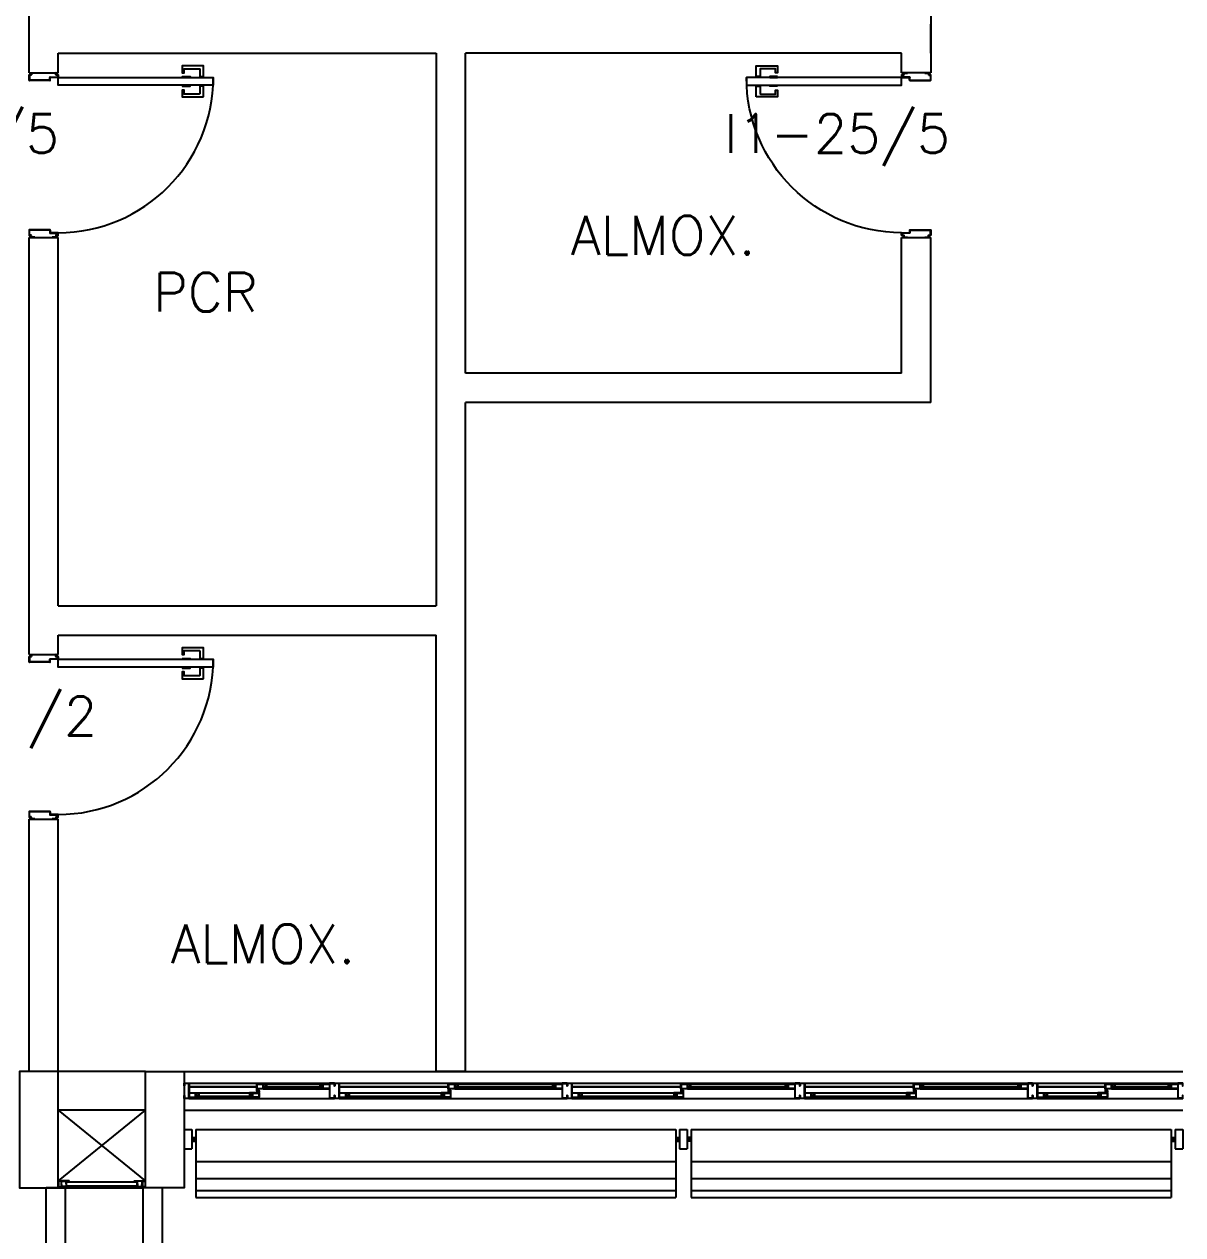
# Model space of a CAD drawing. Header units: millimetres. Extents: x 1887 to 2405, y 1100 to 1335.
# Drawn here: x 2039.58 to 2045.56, y 1254.76 to 1261 of the extents above; entities that cross this region are included whole.
import ezdxf

# ---------------------------------------------------------------- set-up
doc = ezdxf.new("R2010")
doc.units = ezdxf.units.MM
for name, color, linetype in [('AR-ALV', 2, 'Continuous'), ('AR-BRISES', 1, 'Continuous'), ('AR-ESQ', 1, 'Continuous'), ('AR-ESTC', 3, 'Continuous'), ('AR-PEITORIL', 1, 'Continuous'), ('AR-PISO', 1, 'Continuous'), ('AR-PORTA', 1, 'Continuous'), ('AR-SHAFT', 1, 'Continuous'), ('BR-LINHAS', 1, 'Continuous'), ('BR-MONTANTE', 242, 'Continuous'), ('BR-PAINEL', 1, 'Continuous'), ('BR-SUPORTE', 1, 'Continuous'), ('DT-ESQ-BAGUETE-C', 2, 'Continuous'), ('DT-ESQ-BAGUETE-V', 1, 'Continuous'), ('DT-ESQ-CHAPA DOBRADA-V', 1, 'Continuous'), ('DT-ESQ-PERFIL CADEIRA-C', 2, 'Continuous'), ('DT-ESQ-PERFIL CADEIRA-V', 1, 'Continuous'), ('DT-ESQ-PERFIL U SIMPLES-C', 2, 'Continuous'), ('DT-ESQ-PERFIL U-C', 2, 'Continuous'), ('DT-ESQ-PERFIL U-V', 1, 'Continuous'), ('DT-ESQ-VENEZIANA-C', 2, 'Continuous'), ('DT-ESQ-VENEZIANA-V', 2, 'Continuous'), ('DT-ESQ-VIDRO-C', 2, 'Continuous'), ('ENDEREÇO', 2, 'Continuous'), ('insercao', 4, 'Continuous'), ('maçaneta', 1, 'Continuous'), ('mov', 1, 'Continuous'), ('PM-PERFIL U-C', 2, 'Continuous'), ('pm1', 2, 'Continuous'), ('TEXTO', 2, 'Continuous')]:
    doc.layers.add(name, color=color, linetype=linetype)
doc.styles.add('UNB-100', font='simplex.shx', dxfattribs={"height": 0.2})
doc.styles.add('UNB1-100', font='simplex.shx', dxfattribs={"height": 0.2})

# ---------------------------------------------------------------- blocks, each defined once
blk = doc.blocks.new('DT-GS-COBERTURA1')
at = {"layer": 'AR-PISO', "linetype": 'Continuous'}
for p, q in [((-109.075, -3.3688), (-109.075, 0)), ((-108.475, 0), (-109.075, 0)), ((-108.975, -3.3688), (-108.975, 0)), ((-108.575, -3.3688), (-108.575, 0)), ((-108.475, -3.3688), (-108.475, 0))]:
    blk.add_line(p, q, dxfattribs=at)
blk = doc.blocks.new('EF40-P')
at = {"layer": 'DT-ESQ-BAGUETE-C', "color": 2, "ltscale": 0.1}
for points in [[(0.0735, -0.125), (0.06, -0.125), (0.06, -0.1235), (0.073, -0.1235, 0.414214), (0.0735, -0.123), (0.0735, -0.112, 0.414214), (0.073, -0.1115), (0.06, -0.1115), (0.06, -0.11), (0.0735, -0.11, -0.414214), (0.075, -0.1115), (0.075, -0.1235, -0.414214)], [(0.339, -0.125), (0.3525, -0.125), (0.3525, -0.1235), (0.3395, -0.1235, -0.414214), (0.339, -0.123), (0.339, -0.112, -0.414214), (0.3395, -0.1115), (0.3525, -0.1115), (0.3525, -0.11), (0.339, -0.11, 0.414214), (0.3375, -0.1115), (0.3375, -0.1235, 0.414214)], [(0.4225, -0.08), (0.409, -0.08), (0.409, -0.0785), (0.422, -0.0785, 0.414214), (0.4225, -0.078), (0.4225, -0.067, 0.414214), (0.422, -0.0665), (0.409, -0.0665), (0.409, -0.065), (0.4225, -0.065, -0.414214), (0.424, -0.0665), (0.424, -0.0785, -0.414214)], [(0.7015, -0.08), (0.715, -0.08), (0.715, -0.0785), (0.702, -0.0785, -0.414214), (0.7015, -0.078), (0.7015, -0.067, -0.414214), (0.702, -0.0665), (0.715, -0.0665), (0.715, -0.065), (0.7015, -0.065, 0.414214), (0.7, -0.0665), (0.7, -0.0785, 0.414214)], [(0.8485, -0.125), (0.835, -0.125), (0.835, -0.1235), (0.848, -0.1235, 0.414214), (0.8485, -0.123), (0.8485, -0.112, 0.414214), (0.848, -0.1115), (0.835, -0.1115), (0.835, -0.11), (0.8485, -0.11, -0.414214), (0.85, -0.1115), (0.85, -0.1235, -0.414214)], [(1.3265, -0.125), (1.34, -0.125), (1.34, -0.1235), (1.327, -0.1235, -0.414214), (1.3265, -0.123), (1.3265, -0.112, -0.414214), (1.327, -0.1115), (1.34, -0.1115), (1.34, -0.11), (1.3265, -0.11, 0.414214), (1.325, -0.1115), (1.325, -0.1235, 0.414214)], [(1.41, -0.08), (1.3965, -0.08), (1.3965, -0.0785), (1.4095, -0.0785, 0.414214), (1.41, -0.078), (1.41, -0.067, 0.414214), (1.4095, -0.0665), (1.3965, -0.0665), (1.3965, -0.065), (1.41, -0.065, -0.414214), (1.4115, -0.0665), (1.4115, -0.0785, -0.414214)], [(1.9015, -0.08), (1.915, -0.08), (1.915, -0.0785), (1.902, -0.0785, -0.414214), (1.9015, -0.078), (1.9015, -0.067, -0.414214), (1.902, -0.0665), (1.915, -0.0665), (1.915, -0.065), (1.9015, -0.065, 0.414214), (1.9, -0.0665), (1.9, -0.0785, 0.414214)], [(2.0485, -0.125), (2.035, -0.125), (2.035, -0.1235), (2.048, -0.1235, 0.414214), (2.0485, -0.123), (2.0485, -0.112, 0.414214), (2.048, -0.1115), (2.035, -0.1115), (2.035, -0.11), (2.0485, -0.11, -0.414214), (2.05, -0.1115), (2.05, -0.1235, -0.414214)], [(2.5265, -0.125), (2.54, -0.125), (2.54, -0.1235), (2.527, -0.1235, -0.414214), (2.5265, -0.123), (2.5265, -0.112, -0.414214), (2.527, -0.1115), (2.54, -0.1115), (2.54, -0.11), (2.5265, -0.11, 0.414214), (2.525, -0.1115), (2.525, -0.1235, 0.414214)], [(2.61, -0.08), (2.5965, -0.08), (2.5965, -0.0785), (2.6095, -0.0785, 0.414214), (2.61, -0.078), (2.61, -0.067, 0.414214), (2.6095, -0.0665), (2.5965, -0.0665), (2.5965, -0.065), (2.61, -0.065, -0.414214), (2.6115, -0.0665), (2.6115, -0.0785, -0.414214)], [(3.1015, -0.08), (3.115, -0.08), (3.115, -0.0785), (3.102, -0.0785, -0.414214), (3.1015, -0.078), (3.1015, -0.067, -0.414214), (3.102, -0.0665), (3.115, -0.0665), (3.115, -0.065), (3.1015, -0.065, 0.414214), (3.1, -0.0665), (3.1, -0.0785, 0.414214)], [(3.2485, -0.125), (3.235, -0.125), (3.235, -0.1235), (3.248, -0.1235, 0.414214), (3.2485, -0.123), (3.2485, -0.112, 0.414214), (3.248, -0.1115), (3.235, -0.1115), (3.235, -0.11), (3.2485, -0.11, -0.414214), (3.25, -0.1115), (3.25, -0.1235, -0.414214)], [(3.7265, -0.125), (3.74, -0.125), (3.74, -0.1235), (3.727, -0.1235, -0.414214), (3.7265, -0.123), (3.7265, -0.112, -0.414214), (3.727, -0.1115), (3.74, -0.1115), (3.74, -0.11), (3.7265, -0.11, 0.414214), (3.725, -0.1115), (3.725, -0.1235, 0.414214)], [(3.81, -0.08), (3.7965, -0.08), (3.7965, -0.0785), (3.8095, -0.0785, 0.414214), (3.81, -0.078), (3.81, -0.067, 0.414214), (3.8095, -0.0665), (3.7965, -0.0665), (3.7965, -0.065), (3.81, -0.065, -0.414214), (3.8115, -0.0665), (3.8115, -0.0785, -0.414214)], [(4.3015, -0.08), (4.315, -0.08), (4.315, -0.0785), (4.302, -0.0785, -0.414214), (4.3015, -0.078), (4.3015, -0.067, -0.414214), (4.302, -0.0665), (4.315, -0.0665), (4.315, -0.065), (4.3015, -0.065, 0.414214), (4.3, -0.0665), (4.3, -0.0785, 0.414214)], [(4.4485, -0.125), (4.435, -0.125), (4.435, -0.1235), (4.448, -0.1235, 0.414214), (4.4485, -0.123), (4.4485, -0.112, 0.414214), (4.448, -0.1115), (4.435, -0.1115), (4.435, -0.11), (4.4485, -0.11, -0.414214), (4.45, -0.1115), (4.45, -0.1235, -0.414214)], [(4.714, -0.125), (4.7275, -0.125), (4.7275, -0.1235), (4.7145, -0.1235, -0.414214), (4.714, -0.123), (4.714, -0.112, -0.414214), (4.7145, -0.1115), (4.7275, -0.1115), (4.7275, -0.11), (4.714, -0.11, 0.414214), (4.7125, -0.1115), (4.7125, -0.1235, 0.414214)], [(4.7975, -0.08), (4.784, -0.08), (4.784, -0.0785), (4.797, -0.0785, 0.414214), (4.7975, -0.078), (4.7975, -0.067, 0.414214), (4.797, -0.0665), (4.784, -0.0665), (4.784, -0.065), (4.7975, -0.065, -0.414214), (4.799, -0.0665), (4.799, -0.0785, -0.414214)], [(5.0765, -0.08), (5.09, -0.08), (5.09, -0.0785), (5.077, -0.0785, -0.414214), (5.0765, -0.078), (5.0765, -0.067, -0.414214), (5.077, -0.0665), (5.09, -0.0665), (5.09, -0.065), (5.0765, -0.065, 0.414214), (5.075, -0.0665), (5.075, -0.0785, 0.414214)]]:
    blk.add_lwpolyline(points, format="xyb", close=True, dxfattribs=at)
at = {"layer": 'DT-ESQ-BAGUETE-V', "color": 1, "ltscale": 0.1}
for p, q in [((0.0735, -0.11), (0.339, -0.11)), ((0.8485, -0.11), (1.3265, -0.11)), ((2.0485, -0.11), (2.5265, -0.11)), ((3.2485, -0.11), (3.7265, -0.11)), ((4.4485, -0.11), (4.714, -0.11))]:
    blk.add_line(p, q, dxfattribs=at)
at = {"layer": 'DT-ESQ-BAGUETE-V', "ltscale": 0.1}
for p, q in [((0.4225, -0.065), (0.7015, -0.065)), ((1.41, -0.065), (1.9015, -0.065)), ((2.61, -0.065), (3.1015, -0.065)), ((3.81, -0.065), (4.3015, -0.065)), ((4.7975, -0.065), (5.0765, -0.065))]:
    blk.add_line(p, q, dxfattribs=at)
at = {"layer": 'DT-ESQ-CHAPA DOBRADA-V', "ltscale": 0.1}
for p, q in [((0.025, -0.077), (0.374, -0.077)), ((0.025, -0.08), (0.374, -0.08)), ((0.8, -0.077), (1.3615, -0.077)), ((0.8, -0.08), (1.3615, -0.08)), ((4.4, -0.077), (4.749, -0.077)), ((4.4, -0.08), (4.749, -0.08))]:
    blk.add_line(p, q, dxfattribs=at)
at = {"layer": 'DT-ESQ-CHAPA DOBRADA-V', "color": 1, "ltscale": 0.1}
for p, q in [((2, -0.077), (2.5615, -0.077)), ((2, -0.08), (2.5615, -0.08)), ((3.2, -0.077), (3.7615, -0.077)), ((3.2, -0.08), (3.7615, -0.08))]:
    blk.add_line(p, q, dxfattribs=at)
at = {"layer": 'DT-ESQ-PERFIL CADEIRA-C', "color": 2, "ltscale": 0.1}
for p, q in [((0.376, -0.0885), (0.4225, -0.0885)), ((0.75, -0.0885), (0.7015, -0.0885)), ((1.3635, -0.0885), (1.41, -0.0885)), ((1.95, -0.0885), (1.9015, -0.0885)), ((2.5635, -0.0885), (2.61, -0.0885)), ((3.15, -0.0885), (3.1015, -0.0885)), ((3.7635, -0.0885), (3.81, -0.0885)), ((4.35, -0.0885), (4.3015, -0.0885)), ((4.751, -0.0885), (4.7975, -0.0885)), ((5.125, -0.0885), (5.0765, -0.0885)), ((0.025, -0.1335), (0.0735, -0.1335)), ((0.3855, -0.1335), (0.339, -0.1335)), ((0.8, -0.1335), (0.8485, -0.1335)), ((1.373, -0.1335), (1.3265, -0.1335)), ((2, -0.1335), (2.0485, -0.1335)), ((2.573, -0.1335), (2.5265, -0.1335)), ((3.2, -0.1335), (3.2485, -0.1335)), ((3.773, -0.1335), (3.7265, -0.1335)), ((4.7605, -0.1335), (4.714, -0.1335))]:
    blk.add_line(p, q, dxfattribs=at)
at = {"layer": 'DT-ESQ-PERFIL CADEIRA-C', "ltscale": 0.1}
blk.add_line((4.4, -0.1335), (4.4485, -0.1335), dxfattribs=at)
at = {"layer": 'DT-ESQ-PERFIL CADEIRA-C', "color": 2, "ltscale": 0.1}
for points in [[(0.0735, -0.135), (0.025, -0.135), (0.025, -0.1335), (0.06, -0.1335, -0.198912), (0.0589, -0.1331, -0.198913), (0.0585, -0.132), (0.0585, -0.112, 0.414214), (0.058, -0.1115), (0.025, -0.1115), (0.025, -0.11), (0.0585, -0.11, -0.414214), (0.06, -0.1115), (0.06, -0.1235), (0.06, -0.125), (0.06, -0.132), (0.0735, -0.132, -1)], [(0.339, -0.132, 1), (0.339, -0.135), (0.3855, -0.135, 0.414214), (0.3875, -0.133), (0.3875, -0.112, 0.414214), (0.3855, -0.11), (0.354, -0.11, 0.414214), (0.3525, -0.1115), (0.3525, -0.132)], [(0.3525, -0.1335, 0.198913), (0.3536, -0.1331, 0.198913), (0.354, -0.132), (0.354, -0.112, -0.414214), (0.3545, -0.1115), (0.3855, -0.1115, -0.414214), (0.386, -0.112), (0.386, -0.133, -0.414214), (0.3855, -0.1335)], [(0.4225, -0.087, -1), (0.4225, -0.09), (0.376, -0.09, -0.414214), (0.374, -0.088), (0.374, -0.067, -0.414214), (0.376, -0.065), (0.4075, -0.065, -0.414214), (0.409, -0.0665), (0.409, -0.087)], [(0.409, -0.0885, -0.198913), (0.4079, -0.0881, -0.198913), (0.4075, -0.087), (0.4075, -0.067, 0.414214), (0.407, -0.0665), (0.376, -0.0665, 0.414214), (0.3755, -0.067), (0.3755, -0.088, 0.414214), (0.376, -0.0885)], [(0.7015, -0.09), (0.75, -0.09), (0.75, -0.0885), (0.715, -0.0885, 0.198912), (0.7161, -0.0881, 0.198913), (0.7165, -0.087), (0.7165, -0.067, -0.414214), (0.717, -0.0665), (0.75, -0.0665), (0.75, -0.065), (0.7165, -0.065, 0.414214), (0.715, -0.0665), (0.715, -0.0785), (0.715, -0.08), (0.715, -0.087), (0.7015, -0.087, 1)], [(0.8485, -0.135), (0.8, -0.135), (0.8, -0.1335), (0.835, -0.1335, -0.198912), (0.8339, -0.1331, -0.198913), (0.8335, -0.132), (0.8335, -0.112, 0.414214), (0.833, -0.1115), (0.8, -0.1115), (0.8, -0.11), (0.8335, -0.11, -0.414214), (0.835, -0.1115), (0.835, -0.1235), (0.835, -0.125), (0.835, -0.132), (0.8485, -0.132, -1)], [(1.3265, -0.132, 1), (1.3265, -0.135), (1.373, -0.135, 0.414214), (1.375, -0.133), (1.375, -0.112, 0.414214), (1.373, -0.11), (1.3415, -0.11, 0.414214), (1.34, -0.1115), (1.34, -0.132)], [(1.34, -0.1335, 0.198913), (1.3411, -0.1331, 0.198913), (1.3415, -0.132), (1.3415, -0.112, -0.414214), (1.342, -0.1115), (1.373, -0.1115, -0.414214), (1.3735, -0.112), (1.3735, -0.133, -0.414214), (1.373, -0.1335)], [(1.41, -0.087, -1), (1.41, -0.09), (1.3635, -0.09, -0.414214), (1.3615, -0.088), (1.3615, -0.067, -0.414214), (1.3635, -0.065), (1.395, -0.065, -0.414214), (1.3965, -0.0665), (1.3965, -0.087)], [(1.3965, -0.0885, -0.198913), (1.3954, -0.0881, -0.198913), (1.395, -0.087), (1.395, -0.067, 0.414214), (1.3945, -0.0665), (1.3635, -0.0665, 0.414214), (1.363, -0.067), (1.363, -0.088, 0.414214), (1.3635, -0.0885)], [(1.9015, -0.09), (1.95, -0.09), (1.95, -0.0885), (1.915, -0.0885, 0.198912), (1.9161, -0.0881, 0.198913), (1.9165, -0.087), (1.9165, -0.067, -0.414214), (1.917, -0.0665), (1.95, -0.0665), (1.95, -0.065), (1.9165, -0.065, 0.414214), (1.915, -0.0665), (1.915, -0.0785), (1.915, -0.08), (1.915, -0.087), (1.9015, -0.087, 1)], [(2.0485, -0.135), (2, -0.135), (2, -0.1335), (2.035, -0.1335, -0.198912), (2.0339, -0.1331, -0.198913), (2.0335, -0.132), (2.0335, -0.112, 0.414214), (2.033, -0.1115), (2, -0.1115), (2, -0.11), (2.0335, -0.11, -0.414214), (2.035, -0.1115), (2.035, -0.1235), (2.035, -0.125), (2.035, -0.132), (2.0485, -0.132, -1)], [(2.5265, -0.132, 1), (2.5265, -0.135), (2.573, -0.135, 0.414214), (2.575, -0.133), (2.575, -0.112, 0.414214), (2.573, -0.11), (2.5415, -0.11, 0.414214), (2.54, -0.1115), (2.54, -0.132)], [(2.54, -0.1335, 0.198913), (2.5411, -0.1331, 0.198913), (2.5415, -0.132), (2.5415, -0.112, -0.414214), (2.542, -0.1115), (2.573, -0.1115, -0.414214), (2.5735, -0.112), (2.5735, -0.133, -0.414214), (2.573, -0.1335)], [(2.61, -0.087, -1), (2.61, -0.09), (2.5635, -0.09, -0.414214), (2.5615, -0.088), (2.5615, -0.067, -0.414214), (2.5635, -0.065), (2.595, -0.065, -0.414214), (2.5965, -0.0665), (2.5965, -0.087)], [(2.5965, -0.0885, -0.198913), (2.5954, -0.0881, -0.198913), (2.595, -0.087), (2.595, -0.067, 0.414214), (2.5945, -0.0665), (2.5635, -0.0665, 0.414214), (2.563, -0.067), (2.563, -0.088, 0.414214), (2.5635, -0.0885)], [(3.1015, -0.09), (3.15, -0.09), (3.15, -0.0885), (3.115, -0.0885, 0.198912), (3.1161, -0.0881, 0.198913), (3.1165, -0.087), (3.1165, -0.067, -0.414214), (3.117, -0.0665), (3.15, -0.0665), (3.15, -0.065), (3.1165, -0.065, 0.414214), (3.115, -0.0665), (3.115, -0.0785), (3.115, -0.08), (3.115, -0.087), (3.1015, -0.087, 1)], [(3.2485, -0.135), (3.2, -0.135), (3.2, -0.1335), (3.235, -0.1335, -0.198912), (3.2339, -0.1331, -0.198913), (3.2335, -0.132), (3.2335, -0.112, 0.414214), (3.233, -0.1115), (3.2, -0.1115), (3.2, -0.11), (3.2335, -0.11, -0.414214), (3.235, -0.1115), (3.235, -0.1235), (3.235, -0.125), (3.235, -0.132), (3.2485, -0.132, -1)], [(3.7265, -0.132, 1), (3.7265, -0.135), (3.773, -0.135, 0.414214), (3.775, -0.133), (3.775, -0.112, 0.414214), (3.773, -0.11), (3.7415, -0.11, 0.414214), (3.74, -0.1115), (3.74, -0.132)], [(3.74, -0.1335, 0.198913), (3.7411, -0.1331, 0.198913), (3.7415, -0.132), (3.7415, -0.112, -0.414214), (3.742, -0.1115), (3.773, -0.1115, -0.414214), (3.7735, -0.112), (3.7735, -0.133, -0.414214), (3.773, -0.1335)], [(3.81, -0.087, -1), (3.81, -0.09), (3.7635, -0.09, -0.414214), (3.7615, -0.088), (3.7615, -0.067, -0.414214), (3.7635, -0.065), (3.795, -0.065, -0.414214), (3.7965, -0.0665), (3.7965, -0.087)], [(3.7965, -0.0885, -0.198913), (3.7954, -0.0881, -0.198913), (3.795, -0.087), (3.795, -0.067, 0.414214), (3.7945, -0.0665), (3.7635, -0.0665, 0.414214), (3.763, -0.067), (3.763, -0.088, 0.414214), (3.7635, -0.0885)], [(4.3015, -0.09), (4.35, -0.09), (4.35, -0.0885), (4.315, -0.0885, 0.198912), (4.3161, -0.0881, 0.198913), (4.3165, -0.087), (4.3165, -0.067, -0.414214), (4.317, -0.0665), (4.35, -0.0665), (4.35, -0.065), (4.3165, -0.065, 0.414214), (4.315, -0.0665), (4.315, -0.0785), (4.315, -0.08), (4.315, -0.087), (4.3015, -0.087, 1)], [(4.4485, -0.135), (4.4, -0.135), (4.4, -0.1335), (4.435, -0.1335, -0.198912), (4.4339, -0.1331, -0.198913), (4.4335, -0.132), (4.4335, -0.112, 0.414214), (4.433, -0.1115), (4.4, -0.1115), (4.4, -0.11), (4.4335, -0.11, -0.414214), (4.435, -0.1115), (4.435, -0.1235), (4.435, -0.125), (4.435, -0.132), (4.4485, -0.132, -1)], [(4.714, -0.132, 1), (4.714, -0.135), (4.7605, -0.135, 0.414214), (4.7625, -0.133), (4.7625, -0.112, 0.414214), (4.7605, -0.11), (4.729, -0.11, 0.414214), (4.7275, -0.1115), (4.7275, -0.132)], [(4.7275, -0.1335, 0.198913), (4.7286, -0.1331, 0.198913), (4.729, -0.132), (4.729, -0.112, -0.414214), (4.7295, -0.1115), (4.7605, -0.1115, -0.414214), (4.761, -0.112), (4.761, -0.133, -0.414214), (4.7605, -0.1335)], [(4.7975, -0.087, -1), (4.7975, -0.09), (4.751, -0.09, -0.414214), (4.749, -0.088), (4.749, -0.067, -0.414214), (4.751, -0.065), (4.7825, -0.065, -0.414214), (4.784, -0.0665), (4.784, -0.087)], [(4.784, -0.0885, -0.198913), (4.7829, -0.0881, -0.198913), (4.7825, -0.087), (4.7825, -0.067, 0.414214), (4.782, -0.0665), (4.751, -0.0665, 0.414214), (4.7505, -0.067), (4.7505, -0.088, 0.414214), (4.751, -0.0885)], [(5.0765, -0.09), (5.125, -0.09), (5.125, -0.0885), (5.09, -0.0885, 0.198912), (5.0911, -0.0881, 0.198913), (5.0915, -0.087), (5.0915, -0.067, -0.414214), (5.092, -0.0665), (5.125, -0.0665), (5.125, -0.065), (5.0915, -0.065, 0.414214), (5.09, -0.0665), (5.09, -0.0785), (5.09, -0.08), (5.09, -0.087), (5.0765, -0.087, 1)]]:
    blk.add_lwpolyline(points, format="xyb", close=True, dxfattribs=at)
at = {"layer": 'DT-ESQ-PERFIL CADEIRA-V', "ltscale": 0.1}
for p, q in [((0.4075, -0.09), (0.7015, -0.09)), ((1.395, -0.09), (1.9015, -0.09))]:
    blk.add_line(p, q, dxfattribs=at)
at = {"layer": 'DT-ESQ-PERFIL CADEIRA-V', "color": 1, "ltscale": 0.1}
for p, q in [((2.595, -0.09), (3.1015, -0.09)), ((3.795, -0.09), (4.3015, -0.09)), ((4.7825, -0.09), (5.0765, -0.09)), ((0.0735, -0.135), (0.339, -0.135)), ((0.8485, -0.135), (1.3265, -0.135)), ((2.0485, -0.135), (2.5265, -0.135)), ((4.4485, -0.135), (4.714, -0.135))]:
    blk.add_line(p, q, dxfattribs=at)
at = {"layer": 'DT-ESQ-PERFIL CADEIRA-V', "color": 2, "ltscale": 0.1}
blk.add_line((3.2485, -0.135), (3.7265, -0.135), dxfattribs=at)
at = {"layer": 'DT-ESQ-PERFIL U SIMPLES-C', "color": 2, "ltscale": 0.1}
for points in [[(0.376, -0.102), (0.384, -0.102), (0.384, -0.1005), (0.376, -0.1005, -0.414214), (0.3755, -0.1), (0.3755, -0.092, -0.414214), (0.376, -0.0915), (0.384, -0.0915), (0.384, -0.09), (0.376, -0.09, 0.414214), (0.374, -0.092), (0.374, -0.1, 0.414214)], [(0.3855, -0.098), (0.3775, -0.098), (0.3775, -0.0995), (0.3855, -0.0995, -0.414214), (0.386, -0.1), (0.386, -0.108, -0.414214), (0.3855, -0.1085), (0.3775, -0.1085), (0.3775, -0.11), (0.3855, -0.11, 0.414214), (0.3875, -0.108), (0.3875, -0.1, 0.414214)], [(1.3635, -0.102), (1.3715, -0.102), (1.3715, -0.1005), (1.3635, -0.1005, -0.414214), (1.363, -0.1), (1.363, -0.092, -0.414214), (1.3635, -0.0915), (1.3715, -0.0915), (1.3715, -0.09), (1.3635, -0.09, 0.414214), (1.3615, -0.092), (1.3615, -0.1, 0.414214)], [(1.373, -0.098), (1.365, -0.098), (1.365, -0.0995), (1.373, -0.0995, -0.414214), (1.3735, -0.1), (1.3735, -0.108, -0.414214), (1.373, -0.1085), (1.365, -0.1085), (1.365, -0.11), (1.373, -0.11, 0.414214), (1.375, -0.108), (1.375, -0.1, 0.414214)], [(2.5635, -0.102), (2.5715, -0.102), (2.5715, -0.1005), (2.5635, -0.1005, -0.414214), (2.563, -0.1), (2.563, -0.092, -0.414214), (2.5635, -0.0915), (2.5715, -0.0915), (2.5715, -0.09), (2.5635, -0.09, 0.414214), (2.5615, -0.092), (2.5615, -0.1, 0.414214)], [(2.573, -0.098), (2.565, -0.098), (2.565, -0.0995), (2.573, -0.0995, -0.414214), (2.5735, -0.1), (2.5735, -0.108, -0.414214), (2.573, -0.1085), (2.565, -0.1085), (2.565, -0.11), (2.573, -0.11, 0.414214), (2.575, -0.108), (2.575, -0.1, 0.414214)], [(3.7635, -0.102), (3.7715, -0.102), (3.7715, -0.1005), (3.7635, -0.1005, -0.414214), (3.763, -0.1), (3.763, -0.092, -0.414214), (3.7635, -0.0915), (3.7715, -0.0915), (3.7715, -0.09), (3.7635, -0.09, 0.414214), (3.7615, -0.092), (3.7615, -0.1, 0.414214)], [(3.773, -0.098), (3.765, -0.098), (3.765, -0.0995), (3.773, -0.0995, -0.414214), (3.7735, -0.1), (3.7735, -0.108, -0.414214), (3.773, -0.1085), (3.765, -0.1085), (3.765, -0.11), (3.773, -0.11, 0.414214), (3.775, -0.108), (3.775, -0.1, 0.414214)], [(4.751, -0.102), (4.759, -0.102), (4.759, -0.1005), (4.751, -0.1005, -0.414214), (4.7505, -0.1), (4.7505, -0.092, -0.414214), (4.751, -0.0915), (4.759, -0.0915), (4.759, -0.09), (4.751, -0.09, 0.414214), (4.749, -0.092), (4.749, -0.1, 0.414214)], [(4.7605, -0.098), (4.7525, -0.098), (4.7525, -0.0995), (4.7605, -0.0995, -0.414214), (4.761, -0.1), (4.761, -0.108, -0.414214), (4.7605, -0.1085), (4.7525, -0.1085), (4.7525, -0.11), (4.7605, -0.11, 0.414214), (4.7625, -0.108), (4.7625, -0.1, 0.414214)]]:
    blk.add_lwpolyline(points, format="xyb", close=True, dxfattribs=at)
at = {"layer": 'DT-ESQ-PERFIL U-C', "color": 2, "ltscale": 0.1}
for points in [[(0, -0.0615, -0.414214), (0.0015, -0.06), (0.0235, -0.06, -0.414214), (0.025, -0.0615), (0.025, -0.1385, -0.414214), (0.0235, -0.14), (0.0015, -0.14, -0.414214), (0, -0.1385), (0, -0.125), (0.0015, -0.125), (0.0015, -0.138, 0.414214), (0.002, -0.1385), (0.023, -0.1385, 0.414214), (0.0235, -0.138), (0.0235, -0.062, 0.414214), (0.023, -0.0615), (0.002, -0.0615, 0.414214), (0.0015, -0.062), (0.0015, -0.075), (0, -0.075)], [(0.775, -0.0615, 0.414214), (0.7735, -0.06), (0.7515, -0.06, 0.414214), (0.75, -0.0615), (0.75, -0.1385, 0.414214), (0.7515, -0.14), (0.7735, -0.14, 0.414214), (0.775, -0.1385), (0.775, -0.125), (0.7735, -0.125), (0.7735, -0.138, -0.414214), (0.773, -0.1385), (0.752, -0.1385, -0.414214), (0.7515, -0.138), (0.7515, -0.062, -0.414214), (0.752, -0.0615), (0.773, -0.0615, -0.414214), (0.7735, -0.062), (0.7735, -0.075), (0.775, -0.075)], [(0.775, -0.0615, -0.414214), (0.7765, -0.06), (0.7985, -0.06, -0.414214), (0.8, -0.0615), (0.8, -0.1385, -0.414214), (0.7985, -0.14), (0.7765, -0.14, -0.414214), (0.775, -0.1385), (0.775, -0.125), (0.7765, -0.125), (0.7765, -0.138, 0.414214), (0.777, -0.1385), (0.798, -0.1385, 0.414214), (0.7985, -0.138), (0.7985, -0.062, 0.414214), (0.798, -0.0615), (0.777, -0.0615, 0.414214), (0.7765, -0.062), (0.7765, -0.075), (0.775, -0.075)], [(1.975, -0.0615, 0.414214), (1.9735, -0.06), (1.9515, -0.06, 0.414214), (1.95, -0.0615), (1.95, -0.1385, 0.414214), (1.9515, -0.14), (1.9735, -0.14, 0.414214), (1.975, -0.1385), (1.975, -0.125), (1.9735, -0.125), (1.9735, -0.138, -0.414214), (1.973, -0.1385), (1.952, -0.1385, -0.414214), (1.9515, -0.138), (1.9515, -0.062, -0.414214), (1.952, -0.0615), (1.973, -0.0615, -0.414214), (1.9735, -0.062), (1.9735, -0.075), (1.975, -0.075)], [(1.975, -0.0615, -0.414214), (1.9765, -0.06), (1.9985, -0.06, -0.414214), (2, -0.0615), (2, -0.1385, -0.414214), (1.9985, -0.14), (1.9765, -0.14, -0.414214), (1.975, -0.1385), (1.975, -0.125), (1.9765, -0.125), (1.9765, -0.138, 0.414214), (1.977, -0.1385), (1.998, -0.1385, 0.414214), (1.9985, -0.138), (1.9985, -0.062, 0.414214), (1.998, -0.0615), (1.977, -0.0615, 0.414214), (1.9765, -0.062), (1.9765, -0.075), (1.975, -0.075)], [(3.175, -0.0615, 0.414214), (3.1735, -0.06), (3.1515, -0.06, 0.414214), (3.15, -0.0615), (3.15, -0.1385, 0.414214), (3.1515, -0.14), (3.1735, -0.14, 0.414214), (3.175, -0.1385), (3.175, -0.125), (3.1735, -0.125), (3.1735, -0.138, -0.414214), (3.173, -0.1385), (3.152, -0.1385, -0.414214), (3.1515, -0.138), (3.1515, -0.062, -0.414214), (3.152, -0.0615), (3.173, -0.0615, -0.414214), (3.1735, -0.062), (3.1735, -0.075), (3.175, -0.075)], [(3.175, -0.0615, -0.414214), (3.1765, -0.06), (3.1985, -0.06, -0.414214), (3.2, -0.0615), (3.2, -0.1385, -0.414214), (3.1985, -0.14), (3.1765, -0.14, -0.414214), (3.175, -0.1385), (3.175, -0.125), (3.1765, -0.125), (3.1765, -0.138, 0.414214), (3.177, -0.1385), (3.198, -0.1385, 0.414214), (3.1985, -0.138), (3.1985, -0.062, 0.414214), (3.198, -0.0615), (3.177, -0.0615, 0.414214), (3.1765, -0.062), (3.1765, -0.075), (3.175, -0.075)], [(4.375, -0.0615, 0.414214), (4.3735, -0.06), (4.3515, -0.06, 0.414214), (4.35, -0.0615), (4.35, -0.1385, 0.414214), (4.3515, -0.14), (4.3735, -0.14, 0.414214), (4.375, -0.1385), (4.375, -0.125), (4.3735, -0.125), (4.3735, -0.138, -0.414214), (4.373, -0.1385), (4.352, -0.1385, -0.414214), (4.3515, -0.138), (4.3515, -0.062, -0.414214), (4.352, -0.0615), (4.373, -0.0615, -0.414214), (4.3735, -0.062), (4.3735, -0.075), (4.375, -0.075)], [(4.375, -0.0615, -0.414214), (4.3765, -0.06), (4.3985, -0.06, -0.414214), (4.4, -0.0615), (4.4, -0.1385, -0.414214), (4.3985, -0.14), (4.3765, -0.14, -0.414214), (4.375, -0.1385), (4.375, -0.125), (4.3765, -0.125), (4.3765, -0.138, 0.414214), (4.377, -0.1385), (4.398, -0.1385, 0.414214), (4.3985, -0.138), (4.3985, -0.062, 0.414214), (4.398, -0.0615), (4.377, -0.0615, 0.414214), (4.3765, -0.062), (4.3765, -0.075), (4.375, -0.075)], [(5.15, -0.0615, 0.414214), (5.1485, -0.06), (5.1265, -0.06, 0.414214), (5.125, -0.0615), (5.125, -0.1385, 0.414214), (5.1265, -0.14), (5.1485, -0.14, 0.414214), (5.15, -0.1385), (5.15, -0.125), (5.1485, -0.125), (5.1485, -0.138, -0.414214), (5.148, -0.1385), (5.127, -0.1385, -0.414214), (5.1265, -0.138), (5.1265, -0.062, -0.414214), (5.127, -0.0615), (5.148, -0.0615, -0.414214), (5.1485, -0.062), (5.1485, -0.075), (5.15, -0.075)]]:
    blk.add_lwpolyline(points, format="xyb", close=True, dxfattribs=at)
at = {"layer": 'DT-ESQ-PERFIL U-V', "color": 1, "ltscale": 0.1}
for p, q in [((0.0235, -0.06), (0.7515, -0.06)), ((0.7985, -0.06), (1.9515, -0.06)), ((1.9985, -0.06), (3.1515, -0.06)), ((4.3985, -0.06), (5.1265, -0.06)), ((0.0235, -0.14), (0.7515, -0.14)), ((0.7985, -0.14), (1.9515, -0.14)), ((1.9985, -0.14), (3.1515, -0.14)), ((4.3985, -0.14), (5.1265, -0.14))]:
    blk.add_line(p, q, dxfattribs=at)
at = {"layer": 'DT-ESQ-PERFIL U-V', "ltscale": 0.1}
for p, q in [((3.1985, -0.06), (4.3515, -0.06)), ((3.1985, -0.14), (4.3515, -0.14))]:
    blk.add_line(p, q, dxfattribs=at)
at = {"layer": 'DT-ESQ-VIDRO-C', "ltscale": 0.1}
for points in [[(0.7125, -0.085), (0.7125, -0.082), (0.4115, -0.082), (0.4115, -0.085)], [(1.9125, -0.085), (1.9125, -0.082), (1.399, -0.082), (1.399, -0.085)], [(3.1125, -0.085), (3.1125, -0.082), (2.599, -0.082), (2.599, -0.085)], [(4.3125, -0.085), (4.3125, -0.082), (3.799, -0.082), (3.799, -0.085)], [(5.0875, -0.085), (5.0875, -0.082), (4.7865, -0.082), (4.7865, -0.085)], [(0.063, -0.13), (0.063, -0.127), (0.3495, -0.127), (0.3495, -0.13)], [(0.838, -0.13), (0.838, -0.127), (1.337, -0.127), (1.337, -0.13)], [(2.038, -0.13), (2.038, -0.127), (2.537, -0.127), (2.537, -0.13)], [(3.238, -0.13), (3.238, -0.127), (3.737, -0.127), (3.737, -0.13)], [(4.438, -0.13), (4.438, -0.127), (4.7245, -0.127), (4.7245, -0.13)]]:
    blk.add_lwpolyline(points, close=True, dxfattribs=at)
blk = doc.blocks.new('BR-MODULO1')
at = {"layer": 'BR-LINHAS'}
for p, q in [((0.06, -0.2648), (2.535, -0.2648)), ((2.615, -0.2648), (5.09, -0.2648)), ((0.06, -0.3524), (2.535, -0.3524)), ((2.615, -0.3524), (5.09, -0.3524)), ((0.06, -0.4147), (2.535, -0.4147)), ((2.615, -0.4147), (5.09, -0.4147))]:
    blk.add_line(p, q, dxfattribs=at)
at = {"layer": 'BR-MONTANTE'}
for p, q in [((0, -0.1), (0, -0.2)), ((0, -0.1), (0.04, -0.1)), ((0.04, -0.1), (0.04, -0.2)), ((2.5547, -0.1), (2.5947, -0.1)), ((2.5547, -0.1), (2.5547, -0.2)), ((2.5947, -0.1), (2.5947, -0.2)), ((5.11, -0.1), (5.11, -0.2)), ((5.11, -0.1), (5.15, -0.1)), ((5.15, -0.1), (5.15, -0.2)), ((0, -0.2), (0.04, -0.2)), ((2.5547, -0.2), (2.5947, -0.2)), ((5.11, -0.2), (5.15, -0.2))]:
    blk.add_line(p, q, dxfattribs=at)
at = {"layer": 'BR-PAINEL'}
for p, q in [((0.06, -0.1), (2.535, -0.1)), ((0.06, -0.1), (0.06, -0.45)), ((2.535, -0.1), (2.535, -0.45)), ((2.615, -0.1), (2.615, -0.45)), ((2.615, -0.1), (5.09, -0.1)), ((5.09, -0.1), (5.09, -0.45)), ((0.06, -0.45), (2.535, -0.45)), ((2.615, -0.45), (5.09, -0.45))]:
    blk.add_line(p, q, dxfattribs=at)
at = {"layer": 'BR-SUPORTE'}
for p, q in [((0.04, -0.14), (0.06, -0.14)), ((0.04, -0.16), (0.06, -0.16)), ((0.05, -0.14), (0.05, -0.16)), ((2.5347, -0.14), (2.5547, -0.14)), ((2.5347, -0.16), (2.5547, -0.16)), ((2.5447, -0.14), (2.5447, -0.16)), ((2.6147, -0.14), (2.5947, -0.14)), ((2.6147, -0.16), (2.5947, -0.16)), ((2.6047, -0.14), (2.6047, -0.16)), ((5.09, -0.14), (5.11, -0.14)), ((5.09, -0.16), (5.11, -0.16)), ((5.1, -0.14), (5.1, -0.16))]:
    blk.add_line(p, q, dxfattribs=at)
blk = doc.blocks.new('EF01C-P')
at = {"layer": 'DT-ESQ-BAGUETE-C', "ltscale": 0.1}
for points in [[(0.0015, 0.035), (0.015, 0.035), (0.015, 0.0335), (0.0015, 0.0335), (0.0015, 0.005), (0.015, 0.005), (0.015, 0.0035), (0.0015, 0.0035, -0.414214), (0, 0.005), (0, 0.0335, -0.414214)], [(0.4485, 0.035), (0.435, 0.035), (0.435, 0.0335), (0.4485, 0.0335), (0.4485, 0.005), (0.435, 0.005), (0.435, 0.0035), (0.4485, 0.0035, 0.414214), (0.45, 0.005), (0.45, 0.0335, 0.414214)]]:
    blk.add_lwpolyline(points, format="xyb", close=True, dxfattribs=at)
at = {"layer": 'DT-ESQ-PERFIL CADEIRA-C', "ltscale": 0.1}
for points in [[(0.01, 0.0015), (0.01, 0.003), (0.0015, 0.003, 1), (0.0015, 0), (0.015, 0, 0.414214), (0.0165, 0.0015), (0.0165, 0.0335), (0.043, 0.0335)], [(0.043, 0.0065), (0.018, 0.0065), (0.018, 0.0165), (0.0165, 0.0165), (0.0165, 0.0065, 0.414214), (0.018, 0.005), (0.043, 0.005), (0.0565, 0.005, 1), (0.0565, 0.008), (0.043, 0.008), (0.043, 0.02), (0.043, 0.032), (0.0565, 0.032, 1), (0.0565, 0.035), (0.043, 0.035), (0.0165, 0.035, 0.414214), (0.015, 0.0335), (0.015, 0.0015), (0.0015, 0.0015)], [(0.0415, 0.02), (0.0415, 0.032, -0.414214), (0.043, 0.0335), (0.0565, 0.0335)], [(0.0415, 0.02), (0.0415, 0.008, 0.414214), (0.043, 0.0065), (0.0565, 0.0065)], [(0.407, 0.0065), (0.432, 0.0065), (0.432, 0.0165), (0.4335, 0.0165), (0.4335, 0.0065, -0.414214), (0.432, 0.005), (0.407, 0.005), (0.3935, 0.005, -1), (0.3935, 0.008), (0.407, 0.008), (0.407, 0.02), (0.407, 0.032), (0.3935, 0.032, -1), (0.3935, 0.035), (0.407, 0.035), (0.4335, 0.035, -0.414214), (0.435, 0.0335), (0.435, 0.0015), (0.4485, 0.0015)], [(0.4085, 0.02), (0.4085, 0.032, 0.414214), (0.407, 0.0335), (0.3935, 0.0335)], [(0.4085, 0.02), (0.4085, 0.008, -0.414214), (0.407, 0.0065), (0.3935, 0.0065)], [(0.44, 0.0015), (0.44, 0.003), (0.4485, 0.003, -1), (0.4485, 0), (0.435, 0, -0.414214), (0.4335, 0.0015), (0.4335, 0.0335), (0.407, 0.0335)]]:
    blk.add_lwpolyline(points, format="xyb", dxfattribs=at)
at = {"layer": 'DT-ESQ-PERFIL CADEIRA-V', "ltscale": 0.1}
blk.add_line((0.015, 0), (0.435, 0), dxfattribs=at)
at = {"layer": 'DT-ESQ-VENEZIANA-C', "ltscale": 0.1}
for p, q in [((0.043, 0.0105), (0.407, 0.0105)), ((0.043, 0.009), (0.407, 0.009))]:
    blk.add_line(p, q, dxfattribs=at)
at = {"layer": 'DT-ESQ-VENEZIANA-V', "ltscale": 0.1}
blk.add_line((0.043, 0.031), (0.407, 0.031), dxfattribs=at)
blk = doc.blocks.new('PM3')
at = {"layer": 'maçaneta'}
for points in [[(0.02, 0.825), (-0.035, 0.825), (-0.035, 0.715), (0, 0.715), (0, 0.725), (-0.02, 0.725), (-0.02, 0.8035, -0.414214), (-0.0185, 0.805), (0.02, 0.805)], [(0.125, 0.825), (0.07, 0.825), (0.07, 0.805), (0.1085, 0.805, -0.414214), (0.11, 0.8035), (0.11, 0.725), (0.09, 0.725), (0.09, 0.715), (0.125, 0.715)]]:
    blk.add_lwpolyline(points, format="xyb", close=True, dxfattribs=at)
for points in [[(0.02, 0.715), (0.02, 0.755), (0.025, 0.755), (0.025, 0.715)], [(0.07, 0.715), (0.07, 0.755), (0.065, 0.755), (0.065, 0.715)]]:
    blk.add_lwpolyline(points, close=True, dxfattribs=at)
at = {"layer": 'mov'}
blk.add_arc((0.025, 0.075), 0.8, 0, 90, dxfattribs=at)
at = {"layer": 'PM-PERFIL U-C'}
for p, q in [((0, 0.045), (0, 0.0635)), ((0.0015, 0.065), (0.01, 0.065)), ((0.002, 0.063), (0.002, 0.045)), ((0.0105, 0.063), (0.002, 0.063)), ((0.01, 0.065), (0.01, 0.0735)), ((0.0115, 0.075), (0.0235, 0.075)), ((0.012, 0.073), (0.012, 0.0645)), ((0.023, 0.073), (0.012, 0.073)), ((0.023, 0.0335), (0.023, 0.073)), ((0.025, 0.0735), (0.025, 0.034)), ((0.825, 0.0735), (0.825, 0.034)), ((0.8385, 0.075), (0.8265, 0.075)), ((0.827, 0.073), (0.838, 0.073)), ((0.827, 0.0335), (0.827, 0.073)), ((0.838, 0.073), (0.838, 0.0645)), ((0.8395, 0.063), (0.848, 0.063)), ((0.84, 0.065), (0.84, 0.0735)), ((0.8485, 0.065), (0.84, 0.065)), ((0.848, 0.063), (0.848, 0.045)), ((0.85, 0.045), (0.85, 0.0635)), ((0.002, 0.045), (0, 0.045)), ((0.038, 0.032), (0.0245, 0.032)), ((0.0385, 0.034), (0.025, 0.034)), ((0.038, 0.032), (0.038, -0.073)), ((0.04, 0.0325), (0.04, -0.0735)), ((0.81, 0.0325), (0.81, -0.0735)), ((0.8115, 0.034), (0.825, 0.034)), ((0.812, 0.032), (0.8255, 0.032)), ((0.812, 0.032), (0.812, -0.073)), ((0.848, 0.045), (0.85, 0.045)), ((0, -0.045), (0.002, -0.045)), ((0, -0.0635), (0, -0.045)), ((0.002, -0.045), (0.002, -0.063)), ((0.85, -0.045), (0.848, -0.045)), ((0.848, -0.045), (0.848, -0.063)), ((0.85, -0.0635), (0.85, -0.045)), ((0.01, -0.065), (0.0015, -0.065)), ((0.002, -0.063), (0.0105, -0.063)), ((0.01, -0.0735), (0.01, -0.065)), ((0.0385, -0.075), (0.0115, -0.075)), ((0.012, -0.0645), (0.012, -0.073)), ((0.012, -0.073), (0.038, -0.073)), ((0.8115, -0.075), (0.8385, -0.075)), ((0.838, -0.073), (0.812, -0.073)), ((0.838, -0.0645), (0.838, -0.073)), ((0.848, -0.063), (0.8395, -0.063)), ((0.84, -0.0735), (0.84, -0.065)), ((0.84, -0.065), (0.8485, -0.065))]:
    blk.add_line(p, q, dxfattribs=at)
for centre, start, end in [((0.0015, 0.0635), 90, 180), ((0.0115, 0.0735), 90, 180), ((0.0105, 0.0645), 270, 0), ((0.0235, 0.0735), 360, 90), ((0.8265, 0.0735), 90, 180), ((0.8395, 0.0645), 180, 270), ((0.8385, 0.0735), 0, 90), ((0.8485, 0.0635), 0, 90), ((0.0245, 0.0335), 180, 270), ((0.0385, 0.0325), 0, 90), ((0.8115, 0.0325), 90, 180), ((0.8255, 0.0335), 270, 0), ((0.0015, -0.0635), 180, 270), ((0.0115, -0.0735), 180, 270), ((0.0105, -0.0645), 0, 90), ((0.0385, -0.0735), 269.93864, 0), ((0.8115, -0.0735), 180, 270.06136), ((0.8395, -0.0645), 90, 180), ((0.8385, -0.0735), 270, 0), ((0.8485, -0.0635), 270, 0)]:
    blk.add_arc(centre, 0.0015, start, end, dxfattribs=at)
at = {"layer": 'pm1'}
blk.add_lwpolyline([(0.065, 0.875), (0.065, 0.075), (0.025, 0.075), (0.025, 0.875)], close=True, dxfattribs=at)

msp = doc.modelspace()

# ---------------------------------------------------------------- linework, layer by layer
at = {"layer": 'AR-ALV'}
for p, q in [((2044.2597, 1261.6985), (2044.2597, 1260.7485)), ((2039.6097, 1260.7485), (2039.6097, 1261.0985)), ((2044.2597, 1260.8485), (2044.2597, 1260.9985)), ((2039.7597, 1260.8485), (2041.7097, 1260.8485)), ((2039.7597, 1260.7485), (2039.7597, 1260.8485)), ((2041.7097, 1260.8485), (2041.7097, 1257.9985)), ((2044.1097, 1260.8485), (2041.8597, 1260.8485)), ((2041.8597, 1259.1985), (2041.8597, 1260.8485)), ((2044.1097, 1260.7485), (2044.1097, 1260.8485)), ((2039.6097, 1260.7485), (2039.7597, 1260.7485)), ((2044.2597, 1260.7485), (2044.1097, 1260.7485)), ((2039.6097, 1259.8985), (2039.7597, 1259.8985)), ((2039.6097, 1257.7485), (2039.6097, 1259.8985)), ((2039.7597, 1257.9985), (2039.7597, 1259.8985)), ((2044.1097, 1259.8985), (2044.2597, 1259.8985)), ((2044.1097, 1259.1985), (2044.1097, 1259.8985)), ((2044.2597, 1259.0485), (2044.2597, 1259.8985)), ((2044.1097, 1259.1985), (2041.8597, 1259.1985)), ((2041.8597, 1255.5985), (2041.8597, 1259.0485)), ((2044.2597, 1259.0485), (2041.8597, 1259.0485)), ((2039.7597, 1257.9985), (2041.7097, 1257.9985)), ((2039.7597, 1257.8485), (2041.7097, 1257.8485)), ((2039.7597, 1257.7485), (2039.7597, 1257.8485)), ((2041.7097, 1255.5985), (2041.7097, 1257.8485)), ((2039.6097, 1257.7485), (2039.7597, 1257.7485)), ((2039.6097, 1255.5985), (2039.6097, 1256.8985)), ((2039.6097, 1256.8985), (2039.7597, 1256.8985)), ((2039.7597, 1255.5985), (2039.7597, 1256.8985)), ((2040.2097, 1255.5985), (2039.7597, 1255.5985)), ((2041.8597, 1255.5985), (2041.7097, 1255.5985)), ((2040.2097, 1255.3985), (2039.7597, 1255.3985))]:
    msp.add_line(p, q, dxfattribs=at)
at = {"layer": 'AR-ESTC'}
for points in [[(2039.7597, 1255.5985), (2039.5597, 1255.5985), (2039.5597, 1254.9985), (2039.7597, 1254.9985)], [(2040.2097, 1255.5985), (2040.4097, 1255.5985), (2040.4097, 1254.9985), (2040.2097, 1254.9985)]]:
    msp.add_lwpolyline(points, close=True, dxfattribs=at)
at = {"layer": 'AR-PEITORIL'}
for p, q in [((2040.4097, 1255.5985), (2045.5597, 1255.5985)), ((2040.4097, 1255.3985), (2045.5597, 1255.3985))]:
    msp.add_line(p, q, dxfattribs=at)
at = {"layer": 'AR-SHAFT'}
for p, q in [((2039.7597, 1255.3985), (2040.2082, 1255.0335)), ((2039.7612, 1255.0335), (2040.2097, 1255.3985))]:
    msp.add_line(p, q, dxfattribs=at)

# ---------------------------------------------------------------- block references
at = {"layer": 'AR-BRISES'}
msp.add_blockref('BR-MODULO1', (2040.4097, 1255.3985), dxfattribs=at)
at = {"layer": 'AR-ESQ'}
for name, p in [('EF40-P', (2040.4097, 1255.5985)), ('EF01C-P', (2039.7597, 1254.9985))]:
    msp.add_blockref(name, p, dxfattribs=at)
at = {"layer": 'AR-PORTA', "rotation": 270}
for p in [(2039.6847, 1260.7485), (2039.6847, 1257.7485)]:
    msp.add_blockref('PM3', p, dxfattribs=at)
at = {"layer": 'AR-PORTA', "xscale": -1, "rotation": 90}
msp.add_blockref('PM3', (2044.1847, 1260.7485), dxfattribs=at)
at = {"layer": 'insercao'}
msp.add_blockref('DT-GS-COBERTURA1', (2148.7724, 1254.9985), dxfattribs=at)

# ---------------------------------------------------------------- texts
at = {"layer": 'ENDEREÇO', "style": 'UNB1-100'}
for s, p in [('I1-21/5', (2038.5986, 1260.3347)), ('I1-25/5', (2043.1941, 1260.3347)), ('I1-21/2', (2038.7955, 1257.3314))]:
    msp.add_text(s, height=0.2, dxfattribs=at).set_placement(p)
at = {"layer": 'TEXTO', "style": 'UNB-100'}
for s, p in [('ALMOX.', (2042.4039, 1259.8097)), ('PCR', (2040.249, 1259.5162)), ('ALMOX.', (2040.3403, 1256.1564))]:
    msp.add_text(s, height=0.2, dxfattribs=at).set_placement(p)

doc.saveas('drawing.dxf')
